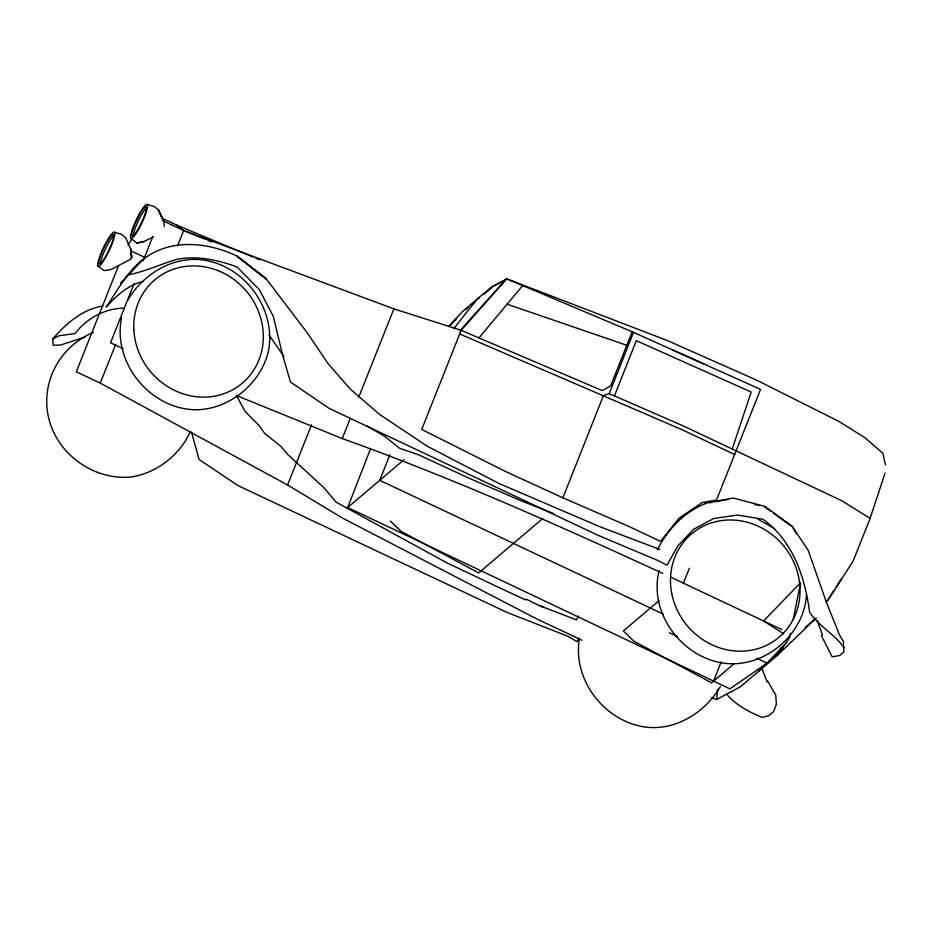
<?xml version="1.0" encoding="UTF-8"?>
<svg xmlns="http://www.w3.org/2000/svg" width="932" height="932" viewBox="0 0 932 932"><rect width="100%" height="100%" fill="white"/><g stroke="black" fill="none" stroke-linecap="round" stroke-linejoin="round"><path stroke-width="1.4" d="M131.633 257.279L130.806 249.263L131.633 257.279L130.631 248.786L125.657 237.776L121.696 234.328L114.531 232.301A18.873 3.169 -64.7 0 0 100.202 255.438A18.873 3.169 -64.7 0 0 104.139 259.923A18.873 3.169 -64.7 0 0 114.531 232.301M121.521 317.8C112.388 362.781 149.959 409.055 195.755 409.789C229.342 409.544 260.645 383.763 268.404 351.317C275.919 312.837 250.091 272.843 212.741 262.09C179.247 251.955 144.32 271.608 127.579 300.5M579.389 638.525C572.924 676.154 599.09 714.378 635.263 724.886C668.757 735.01 703.683 715.368 720.424 686.465M704.743 503.198L733.519 498.049L765.032 506.425L792.2 526.359L808.161 550.276L826.533 602.666L839.72 635.414L843.437 641.612L843.821 651.957L839.709 655.499L832.194 656.839L821.337 635.508L822.432 634.972L817.271 620.665M711.267 697.637L716.696 699.478L717.593 689.342M659.134 570.547C648.381 612.545 681.572 657.293 723.78 663.188C763.646 668.593 803.64 635.531 806.425 595.536M790.487 633.364L789.649 637.581L777.276 655.452L740.241 686.872L716.696 699.478M793.272 619.314L800.25 584.178M130.795 258.747L131.342 258.152M828.152 600.115L853.153 561.017L870.115 518.39L885.097 473.037M732.214 449.026L751.18 392.034L636.3 340.681L614.444 395.914M713.597 681.117L721.17 661.906M672.24 349.768L760.559 389.401L716.522 499.995L702.262 502.499L679.078 518.239L660.508 541.364L629.17 526.58L562.893 497.828L603.493 395.448L609.213 393.642L633.527 332.363L506.763 278.843L506.041 279.25M118.539 265.713L76.319 371.798L100.26 383.087L287.592 484.978L342.883 518.285L536.354 618.708L581.918 640.202M134.045 283.678L110.535 342.766L123.141 348.708M143.132 260.855L152.755 236.681M100.26 383.087L115.696 344.304M177.523 245.873L183.639 230.519L176.684 225.113L161.562 217.983M287.592 484.978L311.544 424.794M236.355 395.506L342.265 438.576L350.246 418.515M358.762 397.125L393.887 308.865L461.154 330.301L602.235 390.59L610.611 385.965L632.187 331.757M370.563 448.735L347.683 507.521L729.884 688.841L767.129 663.106L786.69 642.463M389.867 454.816L379.72 480.33L663.537 614.223M885.4 464.8L882.93 453.325L865.106 437.842L838.509 421.182L756.574 380.116L667.731 340.704L506.763 278.843L461.154 330.301L421.707 429.431L505.913 471.662L562.893 497.828M683.424 583.164L689.342 568.287M131.109 257.966L131.633 257.185M190.512 431.388C179.701 455.282 156.273 473.514 130.154 477.126C104.442 479.188 79.232 467.27 63.12 447.395C31.583 407.75 47.648 351.865 93.328 332.34M578.516 616.087L576.395 619.885L539.104 605.474L526.429 599.288L525.415 599.812L504.76 590.259L447.092 562.951L336.161 502.197L324.068 487.855L288 454.711L281.033 446.556L264.758 433.52L259.178 425.679L245.128 411.536L236.332 395.226M657.281 549.915C667.615 529.434 684.671 511.353 706.339 503.303M579.017 638.036L576.92 641.612L567.646 636.172L506.996 612.417L238.068 485.63L199.11 459.534L191.549 432.32M826.276 602.258L834.128 590.061M835.689 587.626L841.188 579.087M127.952 244.813L132.053 239.058M453.826 328.612L476.858 299.382L479.083 298.298M478.943 337.897L522.701 285.565M659.844 549.472L599.8 526.697L498.935 483.463L427.136 446.16L379.545 414.437L350.269 389.098L328.087 363.643L306.593 331.943L265.55 277.934L236.973 256.09L266.319 279.216L236.973 256.09C207.323 241.807 169.111 238.138 142.212 260.214C126.449 273.088 117.269 290.551 106.271 307.059C116.442 295.56 128.278 284.947 143.575 281.243M448.502 326.643L462.016 311.987L491.7 286.788L505.412 279.961L460.198 330.417M85.208 337.011L60.452 345.085L53.112 345.213L52.833 338.805C65.986 323.684 82.435 309.249 102.87 306.022M800.53 582.768L763.564 620.968L783.719 633.807M450.226 325.303L456.109 319.327M758.753 671.168L782.868 647.961M777.276 655.452L816.071 618.126L805.178 627.364M465.872 309.622L468.761 307.012M484.174 294.174L492.515 287.056M346.914 508.173L404.022 459.709M542.797 518.507L478.652 572.947L400.923 531.287L390.438 521.058M659.029 600.686L623.368 630.941L633.853 641.181L711.582 682.83L734.358 663.502M780.131 648.625L783.393 645.853M471.883 304.484L475.005 301.956M130.725 259.236L111.083 269.488L104.046 270.583L98.058 266.144M493.634 286.171L506.763 278.843M130.993 238.475L136.876 243.042L144.204 241.481L153.244 236.903M52.833 338.805L58.972 335.811L75.061 333.54C86.629 318.546 104.629 308.445 123.77 308.142M128.173 274.87C145.019 271.608 160.409 264.257 176.754 259.341C197.188 255.321 217.855 259.993 237.101 266.983L259.341 289.654L273.309 316.321L282.268 353.647L290.458 382.015L329.124 408.367L597.913 535.259L657.188 560.202L666.951 565.211L678.135 545.604L693.676 529.26L713.632 518.542L737.503 515.047L762.854 519.194C792.946 540.723 804.968 577.083 809.617 612.266C818.925 626.292 834.583 634.168 844.159 647.787M136.876 243.042L144.204 241.481M709.194 502.802L712.048 502.29M714.902 501.777L727.729 499.482M754.699 504.48L758.893 505.517M147.116 204.353A18.873 3.169 -64.7 0 1 137.482 231.171A18.873 3.169 -64.7 0 1 132.565 228.724A18.873 3.169 -64.7 0 1 147.116 204.353L154.153 206.485L158.312 209.793L163.508 220.768L158.312 209.793M506.903 304.123L627.737 345.609M342.265 438.576C451.403 477.568 557.464 524.926 662.687 573.378M162.215 220.418L183.639 230.519L393.887 308.865M553.725 513.567L520.592 500.577L469.239 478.279L418.421 454.734L399.677 448.304L384.741 436.362L366.637 425.831M183.639 230.519L205.203 239.244M207.894 240.34L211.937 241.97M176.684 225.113L253.073 256.999M255.752 258.117L259.772 259.795M539.104 605.474L544.125 607.571M459.697 333.959L681.793 429.594L734.626 454.513M609.213 393.642L683.249 425.924L841.876 500.764L870.115 518.39M633.527 332.363L703.823 363.946M130.527 250.638L144.378 257.174M670.457 577.048L781.89 629.613M756.749 658.202L767.129 663.106M669.456 632.758L677.331 636.498M757.867 519.089L774.597 528.63M764.473 506.903L770.298 511.027M773.781 513.497L792.421 526.685L796.441 533.978M726.599 694.142C736.012 705.081 748.92 712.036 762.131 717.395L768.585 715.811L773.711 711.5L776.403 704.184L775.727 695.062L767.665 681.047L767.164 681.863L761.619 667.894M268.987 334.961L283.98 356.618M158.731 210.69L163.752 221.117L164.312 226.511M133.346 236.099A16.287 2.738 -64.7 0 1 138.251 220.966A16.287 2.738 -64.7 0 1 146.79 207.65M100.831 264.595A16.287 2.738 -64.7 0 1 105.06 249.683A16.287 2.738 -64.7 0 1 114.298 235.307M134.604 267.309L120.612 283.503L142.212 260.214L134.604 267.309M671.786 593.684A67.71 62.595 49.7 0 0 778.208 637.931A67.71 62.595 49.7 0 0 755.805 525.159A67.71 62.595 49.7 0 0 671.786 593.684M133.882 330.476A67.71 62.595 49.7 0 0 234.316 388.854A67.71 62.595 49.7 0 0 227.431 275.22A67.71 62.595 49.7 0 0 133.882 330.476M137.703 229.843A16.287 2.738 -64.7 0 0 146.009 206.694A16.287 2.738 -64.7 0 0 133.462 227.723A16.287 2.738 -64.7 0 0 137.703 229.843M104.442 258.455A16.287 2.738 -64.7 0 0 113.401 234.619A16.287 2.738 -64.7 0 0 101.04 254.587A16.287 2.738 -64.7 0 0 104.442 258.455"/></g></svg>
